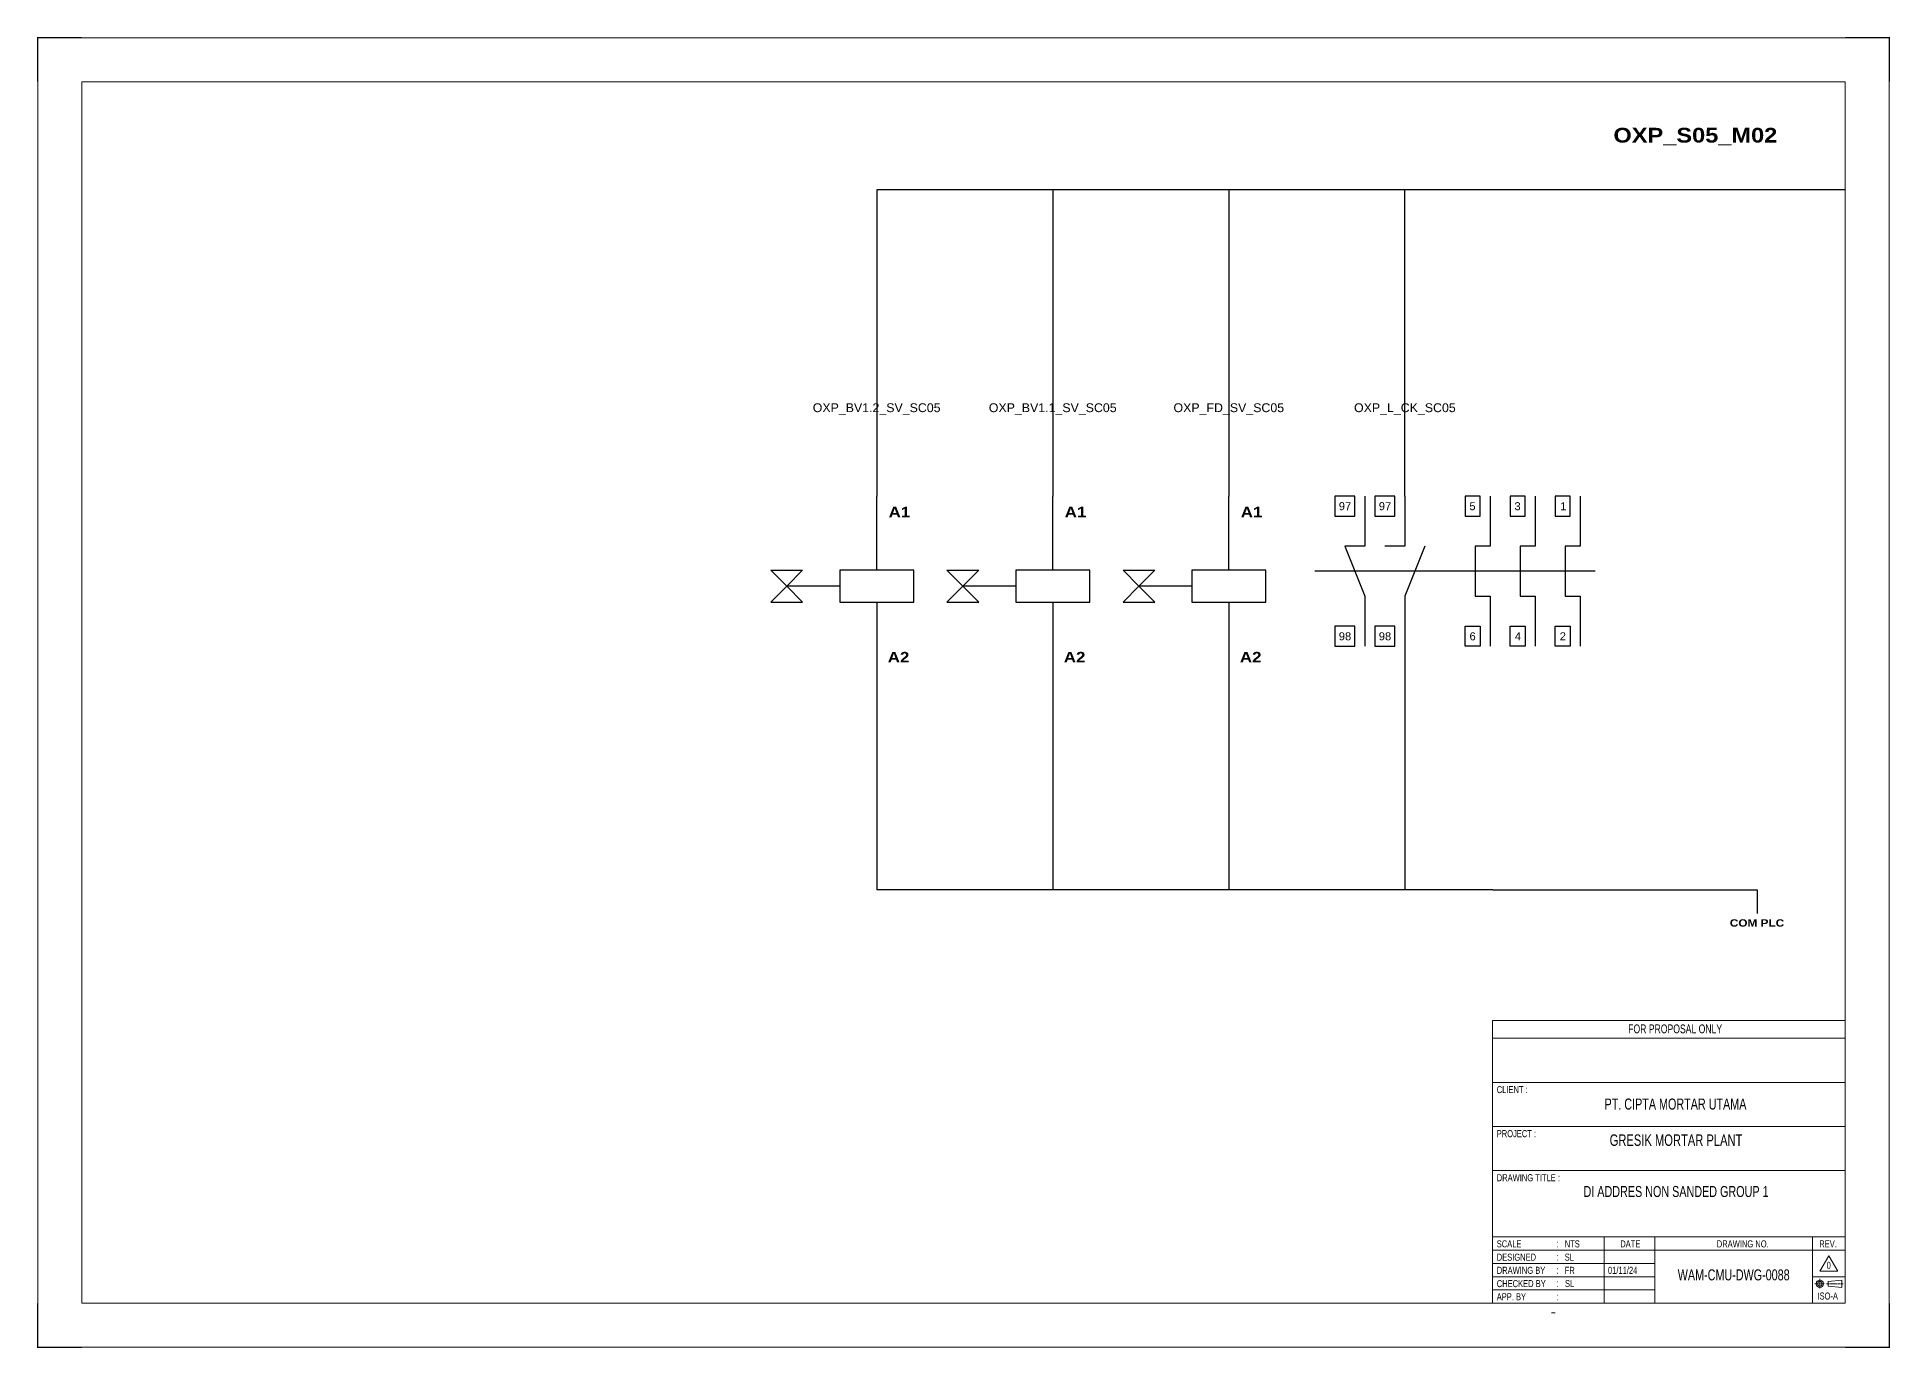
# Model space of a CAD drawing. Header units: centimetres. Extents: x -30014 to 38541, y 15960 to 46751.
# Drawn here: x -14408 to -8126, y 21899 to 26343 of the extents above; entities that cross this region are included whole.
import ezdxf
from ezdxf.enums import TextEntityAlignment as Align

# ---------------------------------------------------------------- set-up
doc = ezdxf.new("R2010")
doc.units = ezdxf.units.CM
doc.header["$MEASUREMENT"] = 0
doc.linetypes.add('CENTER', pattern=[2, 1.25, -0.25, 0.25, -0.25])
for name, color, linetype in [('1', 7, 'Continuous'), ('Etiket-Line-L', 7, 'Continuous'), ('EtIket-Line-S', 2, 'Continuous'), ('Etiket-Text-List0', 2, 'Continuous'), ('Etiket-Text-List1', 3, 'Continuous'), ('Etiket-Text-List2', 1, 'Continuous')]:
    doc.layers.add(name, color=color, linetype=linetype)
for name, color, linetype, lineweight in [('Center_line', 2, 'CENTER', 5), ('Etiket', 7, 'Continuous', 5), ('Object', 4, 'Continuous', 25)]:
    doc.layers.add(name, color=color, linetype=linetype, lineweight=lineweight)
doc.styles.add('Bold', font='ariblk.ttf', dxfattribs={"height": 25.4})
doc.styles.add('DIM', font='romans', dxfattribs={"height": 6.096})
doc.styles.get("Standard").update_dxf_attribs({"font": 'arial.ttf'})

# ---------------------------------------------------------------- blocks, each defined once
blk = doc.blocks.new('x5 Out Line')
at = {"const_width": 0.3}
for points in [[(9.65, 286.71), (0, 286.71), (0, 277.06)], [(405.45, 277.06), (405.45, 286.71), (395.8, 286.71)], [(0, 9.65), (0, 0), (9.65, 0)], [(405.45, 9.65), (405.45, 0), (395.8, 0)]]:
    blk.add_lwpolyline(points, dxfattribs=at)
at = {"lineweight": 15}
blk.add_lwpolyline([(395.8, 9.65), (395.8, 277.06), (9.65, 277.06), (9.65, 9.65)], close=True, dxfattribs=at)
at = {"layer": 'EtIket-Line-S', "lineweight": 9, "ltscale": 0.5}
blk.add_lwpolyline([(0, 0), (405.45, 0), (405.45, 286.71), (0, 286.71)], close=True, dxfattribs=at)
blk = doc.blocks.new('A$C6CDB76E5')
at = {"lineweight": 15}
for p, q in [((-196.2, 0), (-196.2, 157.1)), ((-196.2, 157.1), (0, 157.1)), ((0, 0), (0, 157.1)), ((-196.2, 147.3), (0, 147.3)), ((-196.2, 122.8), (0, 122.8)), ((-196.2, 98.2), (0, 98.2)), ((-196.2, 73.7), (0, 73.7)), ((-196.2, 36.8), (0, 36.8)), ((-134, 0), (-134, 36.8)), ((-105.9, 0), (-105.9, 36.8)), ((-18.1, 0), (-18.1, 36.8)), ((-196.2, 29.4), (0, 29.4)), ((-196.2, 22.1), (-105.9, 22.1)), ((-196.2, 14.7), (-105.9, 14.7)), ((-18.1, 14.7), (0, 14.7)), ((-196.2, 7.4), (-105.9, 7.4))]:
    blk.add_line(p, q, dxfattribs=at)
at = {"layer": 'Center_line', "lineweight": 13}
for p, q in [((-16.9, 10.8), (-11.3, 10.8)), ((-14.1, 13.5), (-14.1, 8)), ((-10.3, 10.8), (-1.2, 10.8))]:
    blk.add_line(p, q, dxfattribs=at)
at = {"layer": 'Etiket-Line-L', "lineweight": 15}
for p, q in [((0, 0), (0, 122.6)), ((-196.2, 0), (0, 0))]:
    blk.add_line(p, q, dxfattribs=at)
blk.add_lwpolyline([(-9, 26.4), (-4, 17.7), (-14.1, 17.7)], close=True, dxfattribs=at)
at = {"layer": 'Object', "lineweight": 15}
blk.add_lwpolyline([(-9.5, 9.5), (-1.9, 8.7), (-1.9, 12.8), (-9.5, 12)], close=True, dxfattribs=at)
for radius in [2.03, 1.27]:
    blk.add_circle((-14.1, 10.8), radius, dxfattribs=at)
at = {"layer": '1', "color": 3, "lineweight": 9, "width": 0.7}
blk.add_text('ISO-A', height=3.91, dxfattribs=at).set_placement((-15.4, 2))
at = {"layer": 'Etiket-Text-List0', "lineweight": 13, "width": 0.7}
for s, height, p in [('CLIENT :', 3.92, (-193.8, 116.8)), ('PROJECT :', 3.92, (-193.8, 92.3)), ('DRAWING TITLE :', 3.923, (-193.8, 67.8)), ('SCALE', 3.92, (-193.8, 31)), (':', 4.17, (-160.6, 31)), ('DATE', 3.92, (-125.1, 31)), ('DRAWING NO.', 3.923, (-71.4, 31)), ('REV.', 3.92, (-14.4, 31)), ('DESIGNED', 3.92, (-193.8, 23.6)), (':', 4.17, (-160.6, 23.6)), ('CHECKED BY ', 3.923, (-193.8, 8.9)), ('DRAWING BY', 3.92, (-193.8, 16.3)), (':', 4.17, (-160.6, 16.3)), (':', 4.17, (-160.6, 8.9)), ('APP. BY ', 3.92, (-193.8, 1.6)), (':', 4.17, (-160.6, 1.6))]:
    blk.add_text(s, height=height, dxfattribs=at).set_placement(p)
at = {"layer": 'Etiket-Text-List1', "lineweight": 9, "width": 0.7}
for tag, p in [('1:XXXX', (-156, 31)), ('EN', (-156, 23.6)), ('DD/MM/YY', (-131.3, 23.6)), ('1', (-10.3, 19.1)), ('EN', (-156, 16.3)), ('EN', (-155.8, 8.9)), ('DD/MM/YY', (-131.3, 16.3)), ('DD/MM/YY', (-131.3, 8.9)), ('EN', (-155.7, 1.6)), ('DD/MM/YY', (-131.3, 1.6))]:
    blk.add_attdef(tag, p, '', height=3.92, dxfattribs=at)
at = {"layer": 'Etiket-Text-List2', "lineweight": 13, "width": 0.7}
for tag, height, p in [('FOR FABRICATION', 4.9, (-94.6, 150.1)), ('CLIENT_NAME', 6.13, (-94.1, 107.7)), ('PROJECT_1', 4.9, (-94.1, 87.5)), ('PROJECT_2', 4.9, (-94.1, 79.2)), ('DRAWING_TITLE1', 6.13, (-94.1, 59)), ('DRAWING_TITLE2', 6.13, (-94.1, 49.9)), ('DRAWING_TITLE3', 6.13, (-94.1, 40.1)), ('LDP-X-XXX-AR-01', 6.13, (-62, 12.7))]:
    blk.add_attdef(tag, text='', height=height, dxfattribs=at).set_placement(p, align=Align.CENTER)

msp = doc.modelspace()

# ---------------------------------------------------------------- linework, layer by layer
at = {"color": 146, "ltscale": 50, "true_color": 0x105689}
for p, q in [((-11561.3, 25825.3), (-11561.3, 24786.7)), ((-11262.8, 25825.3), (-11561.3, 25825.3)), ((-10665.8, 25825.3), (-11262.8, 25825.3)), ((-10964.3, 25825.3), (-10964.3, 24786.7)), ((-10068.8, 25825.3), (-10665.8, 25825.3)), ((-10367.3, 25825.3), (-10367.3, 24786.7)), ((-9471.8, 25825.3), (-10068.8, 25825.3)), ((-9770.3, 24786.7), (-9770.3, 25825.3)), ((-8874.8, 25825.3), (-9471.8, 25825.3)), ((-8277.8, 25825.3), (-8874.8, 25825.3)), ((-9770.3, 24277.9), (-9770.3, 23452.5)), ((-11561.3, 24176.4), (-11561.3, 23452.5)), ((-10964.3, 24176.4), (-10964.3, 23452.5)), ((-10367.3, 24184.2), (-10367.3, 23452.5)), ((-10667.8, 23452.5), (-11561.3, 23452.5)), ((-9472.8, 23452.5), (-10667.8, 23452.5)), ((-10667.8, 23452.5), (-10667.8, 23452.5)), ((-9472.8, 23452.5), (-8576.3, 23452.5)), ((-8576.3, 23452.5), (-8576.3, 23372.5))]:
    msp.add_line(p, q, dxfattribs=at)
at = {"ltscale": 50}
for p, q in [((-11561.3, 24535.4), (-11561.3, 24786.7)), ((-10964.3, 24535.4), (-10964.3, 24786.7)), ((-10367.3, 24535.4), (-10367.3, 24786.7)), ((-9906, 24786.7), (-9906, 24617.1)), ((-9770.3, 24786.7), (-9770.3, 24617.1)), ((-9125.9, 24532.3), (-10075.6, 24532.3)), ((-11687, 24481.6), (-11866.4, 24481.6)), ((-11090, 24481.6), (-11269.4, 24481.6)), ((-10493, 24481.6), (-10672.4, 24481.6)), ((-9906, 24447.5), (-9906, 24277.9)), ((-9770.3, 24447.5), (-9770.3, 24277.9)), ((-11561.3, 24427.7), (-11561.3, 24176.4)), ((-10964.3, 24427.7), (-10964.3, 24176.4)), ((-10367.3, 24427.7), (-10367.3, 24176.4))]:
    msp.add_line(p, q, dxfattribs=at)
for points in [[(-9939.9, 24786.7), (-10007.7, 24786.7), (-10007.7, 24718.9), (-9939.9, 24718.9)], [(-9804.2, 24786.7), (-9872.1, 24786.7), (-9872.1, 24718.9), (-9804.2, 24718.9)], [(-9515.9, 24786.7), (-9566.8, 24786.7), (-9566.8, 24718.9), (-9515.9, 24718.9)], [(-9363.3, 24786.7), (-9414.2, 24786.7), (-9414.2, 24718.9), (-9363.3, 24718.9)], [(-9210.7, 24786.7), (-9261.5, 24786.7), (-9261.5, 24718.9), (-9210.7, 24718.9)], [(-11866.4, 24481.6), (-11920.3, 24535.4), (-11812.6, 24535.4)], [(-11435.7, 24535.4), (-11687, 24535.4), (-11687, 24427.7), (-11435.7, 24427.7)], [(-11269.4, 24481.6), (-11323.3, 24535.4), (-11215.6, 24535.4)], [(-10838.7, 24535.4), (-11090, 24535.4), (-11090, 24427.7), (-10838.7, 24427.7)], [(-10672.4, 24481.6), (-10726.3, 24535.4), (-10618.6, 24535.4)], [(-10241.7, 24535.4), (-10493, 24535.4), (-10493, 24427.7), (-10241.7, 24427.7)], [(-11866.4, 24481.6), (-11920.3, 24427.7), (-11812.6, 24427.7)], [(-11269.4, 24481.6), (-11323.3, 24427.7), (-11215.6, 24427.7)], [(-10672.4, 24481.6), (-10726.3, 24427.7), (-10618.6, 24427.7)], [(-9939.9, 24345.8), (-10007.7, 24345.8), (-10007.7, 24277.9), (-9939.9, 24277.9)], [(-9804.2, 24345.8), (-9872.1, 24345.8), (-9872.1, 24277.9), (-9804.2, 24277.9)], [(-9515.9, 24277.9), (-9566.8, 24277.9), (-9566.8, 24345.8), (-9515.9, 24345.8)], [(-9363.3, 24277.9), (-9414.2, 24277.9), (-9414.2, 24345.8), (-9363.3, 24345.8)], [(-9210.7, 24277.9), (-9261.5, 24277.9), (-9261.5, 24345.8), (-9210.7, 24345.8)]]:
    msp.add_lwpolyline(points, close=True, dxfattribs=at)
at = {"color": 1, "ltscale": 50}
for points in [[(-9482, 24786.7), (-9482, 24617.1), (-9532.9, 24617.1), (-9532.9, 24447.5), (-9482, 24447.5), (-9482, 24277.9)], [(-9329.4, 24786.7), (-9329.4, 24617.1), (-9380.3, 24617.1), (-9380.3, 24447.5), (-9329.4, 24447.5), (-9329.4, 24277.9)], [(-9176.7, 24786.7), (-9176.7, 24617.1), (-9227.6, 24617.1), (-9227.6, 24447.5), (-9176.7, 24447.5), (-9176.7, 24277.9)]]:
    msp.add_lwpolyline(points, dxfattribs=at)
at = {"ltscale": 50}
for points in [[(-9906, 24617.1), (-9973.8, 24617.1), (-9906, 24447.5)], [(-9770.3, 24617.1), (-9838.1, 24617.1)], [(-9702.5, 24617.1), (-9770.3, 24447.5)]]:
    msp.add_lwpolyline(points, dxfattribs=at)

# ---------------------------------------------------------------- block references
at = {"layer": 'Etiket', "lineweight": 0}
ref = msp.add_blockref('A$C6CDB76E5', (-8277.8, 22051.1), dxfattribs=dict(at, xscale=6.095870930054101, yscale=6.095870930054101, zscale=6.095870930054101))
ref.add_attrib('FOR FABRICATION', 'FOR PROPOSAL ONLY', dxfattribs={"layer": 'Etiket-Text-List2', "lineweight": 13, "height": 29.894, "width": 0.7}).set_placement((-8854.2, 22966), align=Align.CENTER)
ref.add_attrib('CLIENT_NAME', 'PT. CIPTA MORTAR UTAMA', dxfattribs={"layer": 'Etiket-Text-List2', "lineweight": 13, "height": 37.368, "width": 0.7}).set_placement((-8853.2, 22707.4), align=Align.CENTER)
ref.add_attrib('PROJECT_1', 'GRESIK MORTAR PLANT', dxfattribs={"layer": 'Etiket-Text-List2', "lineweight": 13, "height": 38.709, "width": 0.7}).set_placement((-8851.3, 22584.4), align=Align.CENTER)
ref.add_attrib('DRAWING_TITLE1', 'DI ADDRES NON SANDED GROUP 1', dxfattribs={"layer": 'Etiket-Text-List2', "lineweight": 13, "height": 37.368, "width": 0.7}).set_placement((-8851.3, 22410.9), align=Align.CENTER)
ref.add_attrib('1:XXXX', 'NTS', (-9228.7, 22240), dxfattribs={"layer": 'Etiket-Text-List1', "lineweight": 13, "height": 23.92, "width": 0.7})
ref.add_attrib('EN', 'SL', (-9228.7, 22195.1), dxfattribs={"layer": 'Etiket-Text-List1', "lineweight": 13, "height": 23.92, "width": 0.7})
ref.add_attrib('EN', 'FR', (-9228.7, 22150.3), dxfattribs={"layer": 'Etiket-Text-List1', "lineweight": 13, "height": 23.92, "width": 0.7})
ref.add_attrib('DD/MM/YY', '01/11/24', (-9082, 22150.3), dxfattribs={"layer": 'Etiket-Text-List1', "lineweight": 13, "height": 23.92, "width": 0.7})
ref.add_attrib('EN', 'SL', (-9227.8, 22105.5), dxfattribs={"layer": 'Etiket-Text-List1', "lineweight": 13, "height": 23.92, "width": 0.7})
ref.add_attrib('LDP-X-XXX-AR-01', 'WAM-CMU-DWG-0088', dxfattribs={"layer": 'Etiket-Text-List2', "lineweight": 15, "height": 37.368, "width": 0.7}).set_placement((-8655.8, 22128.3), align=Align.CENTER)
ref.add_attrib('1', '0', (-8340.6, 22167.2), dxfattribs={"layer": 'Etiket-Text-List1', "lineweight": 13, "height": 23.9, "width": 0.7})
at = {"layer": 'Etiket-Line-L', "lineweight": 0}
ref = msp.add_blockref('x5 Out Line', (-14406.1, 21901.6), dxfattribs=dict(at, xscale=15.48351216233742, yscale=15.48351216233742, zscale=15.48351216233742))
ref.add_attrib('FILE_NAME', '-', (-9276, 22009.5), dxfattribs={"layer": 'Etiket-Text-List1', "lineweight": 13, "height": 21.7, "style": 'DIM', "width": 0.7})

# ---------------------------------------------------------------- texts
at = {"ltscale": 500, "style": 'Bold'}
msp.add_text('OXP_S05_M02', height=50, dxfattribs=at).set_placement((-9063.5, 25985.5))
at = {"ltscale": 50}
for s, p in [('OXP_BV1.2_SV_SC05', (-11561.7, 25086.7)), ('OXP_BV1.1_SV_SC05', (-10964.7, 25086.7)), ('OXP_FD_SV_SC05', (-10367.7, 25086.7)), ('OXP_L_CK_SC05', (-9770.7, 25086.7))]:
    msp.add_text(s, height=30, dxfattribs=at).set_placement(p, align=Align.MIDDLE_CENTER)
at = {"ltscale": 500}
for s, height, p in [('97', 27.13, (-9973.7, 24752.8)), ('97', 27.13, (-9838, 24752.8)), ('5', 27.1, (-9541.4, 24752.8)), ('3', 27.1, (-9388.6, 24752.8)), ('1', 27.1, (-9233.3, 24752.8)), ('98', 27.13, (-9973.7, 24311.8)), ('98', 27.13, (-9838.1, 24311.8)), ('6', 27.1, (-9541, 24311.8)), ('4', 27.1, (-9387.4, 24311.8)), ('2', 27.1, (-9235.2, 24311.8))]:
    msp.add_text(s, height=height, dxfattribs=at).set_placement(p, align=Align.MIDDLE_CENTER)
at = {"ltscale": 500, "style": 'Bold'}
for p in [(-11447.8, 24750.8), (-10850.8, 24750.8), (-10253.8, 24750.8)]:
    msp.add_text('A1', height=35.9, dxfattribs=at).set_placement(p, align=Align.TOP_RIGHT)
for p in [(-11450.8, 24212.3), (-10853.8, 24212.3), (-10256.8, 24212.3)]:
    msp.add_text('A2', height=35.9, dxfattribs=at).set_placement(p, align=Align.BOTTOM_RIGHT)
at = {"ltscale": 50, "style": 'Bold'}
msp.add_text('COM PLC', height=25, dxfattribs=at).set_placement((-8576.8, 23352.5), align=Align.TOP_CENTER)

doc.saveas('drawing.dxf')
